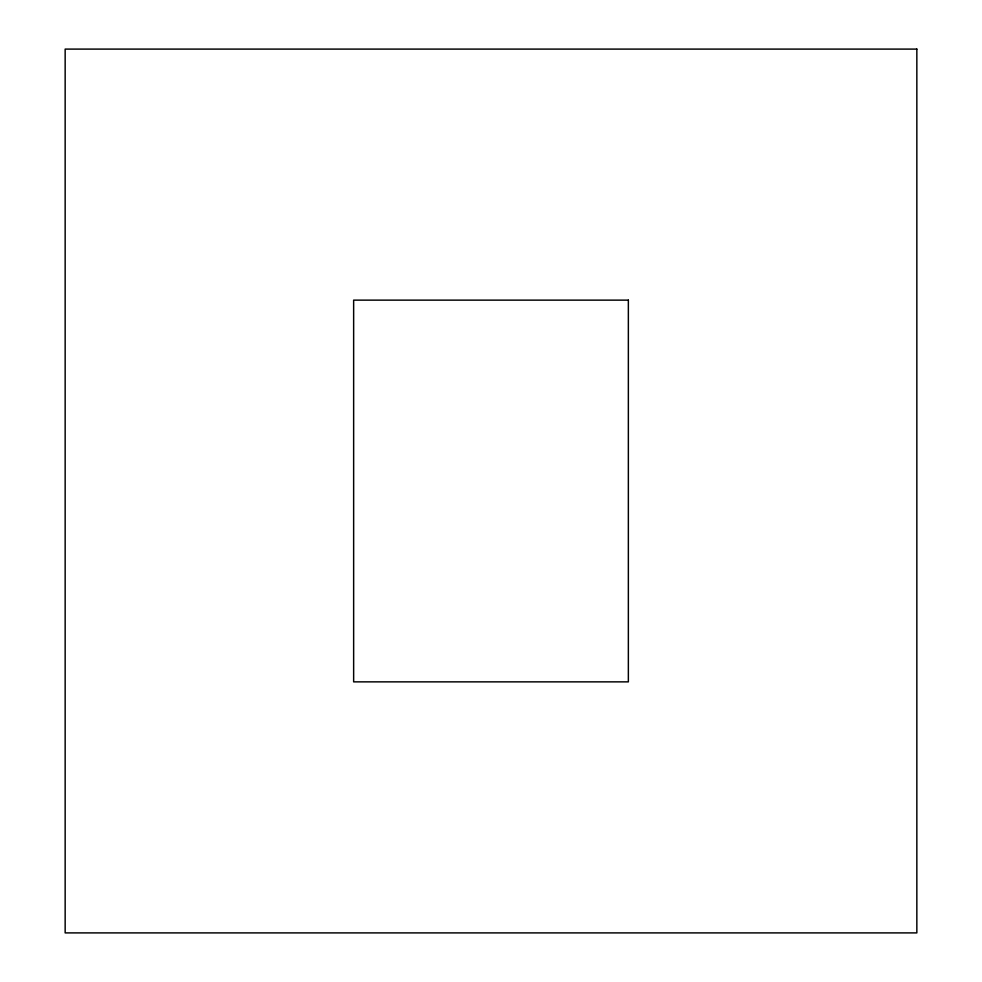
<?xml version="1.0" encoding="UTF-8"?>
<svg xmlns="http://www.w3.org/2000/svg" width="982" height="982" viewBox="0 0 982 982"><rect width="100%" height="100%" fill="white"/><g stroke="black" fill="none" stroke-linecap="round" stroke-linejoin="round"><path stroke-width="1.47" d="M916.844 49.1L65.156 49.1L65.156 932.9L916.844 932.9L916.844 49.1M628.357 300.136L353.643 300.136L353.643 681.864L628.357 681.864L628.357 300.136"/></g></svg>
